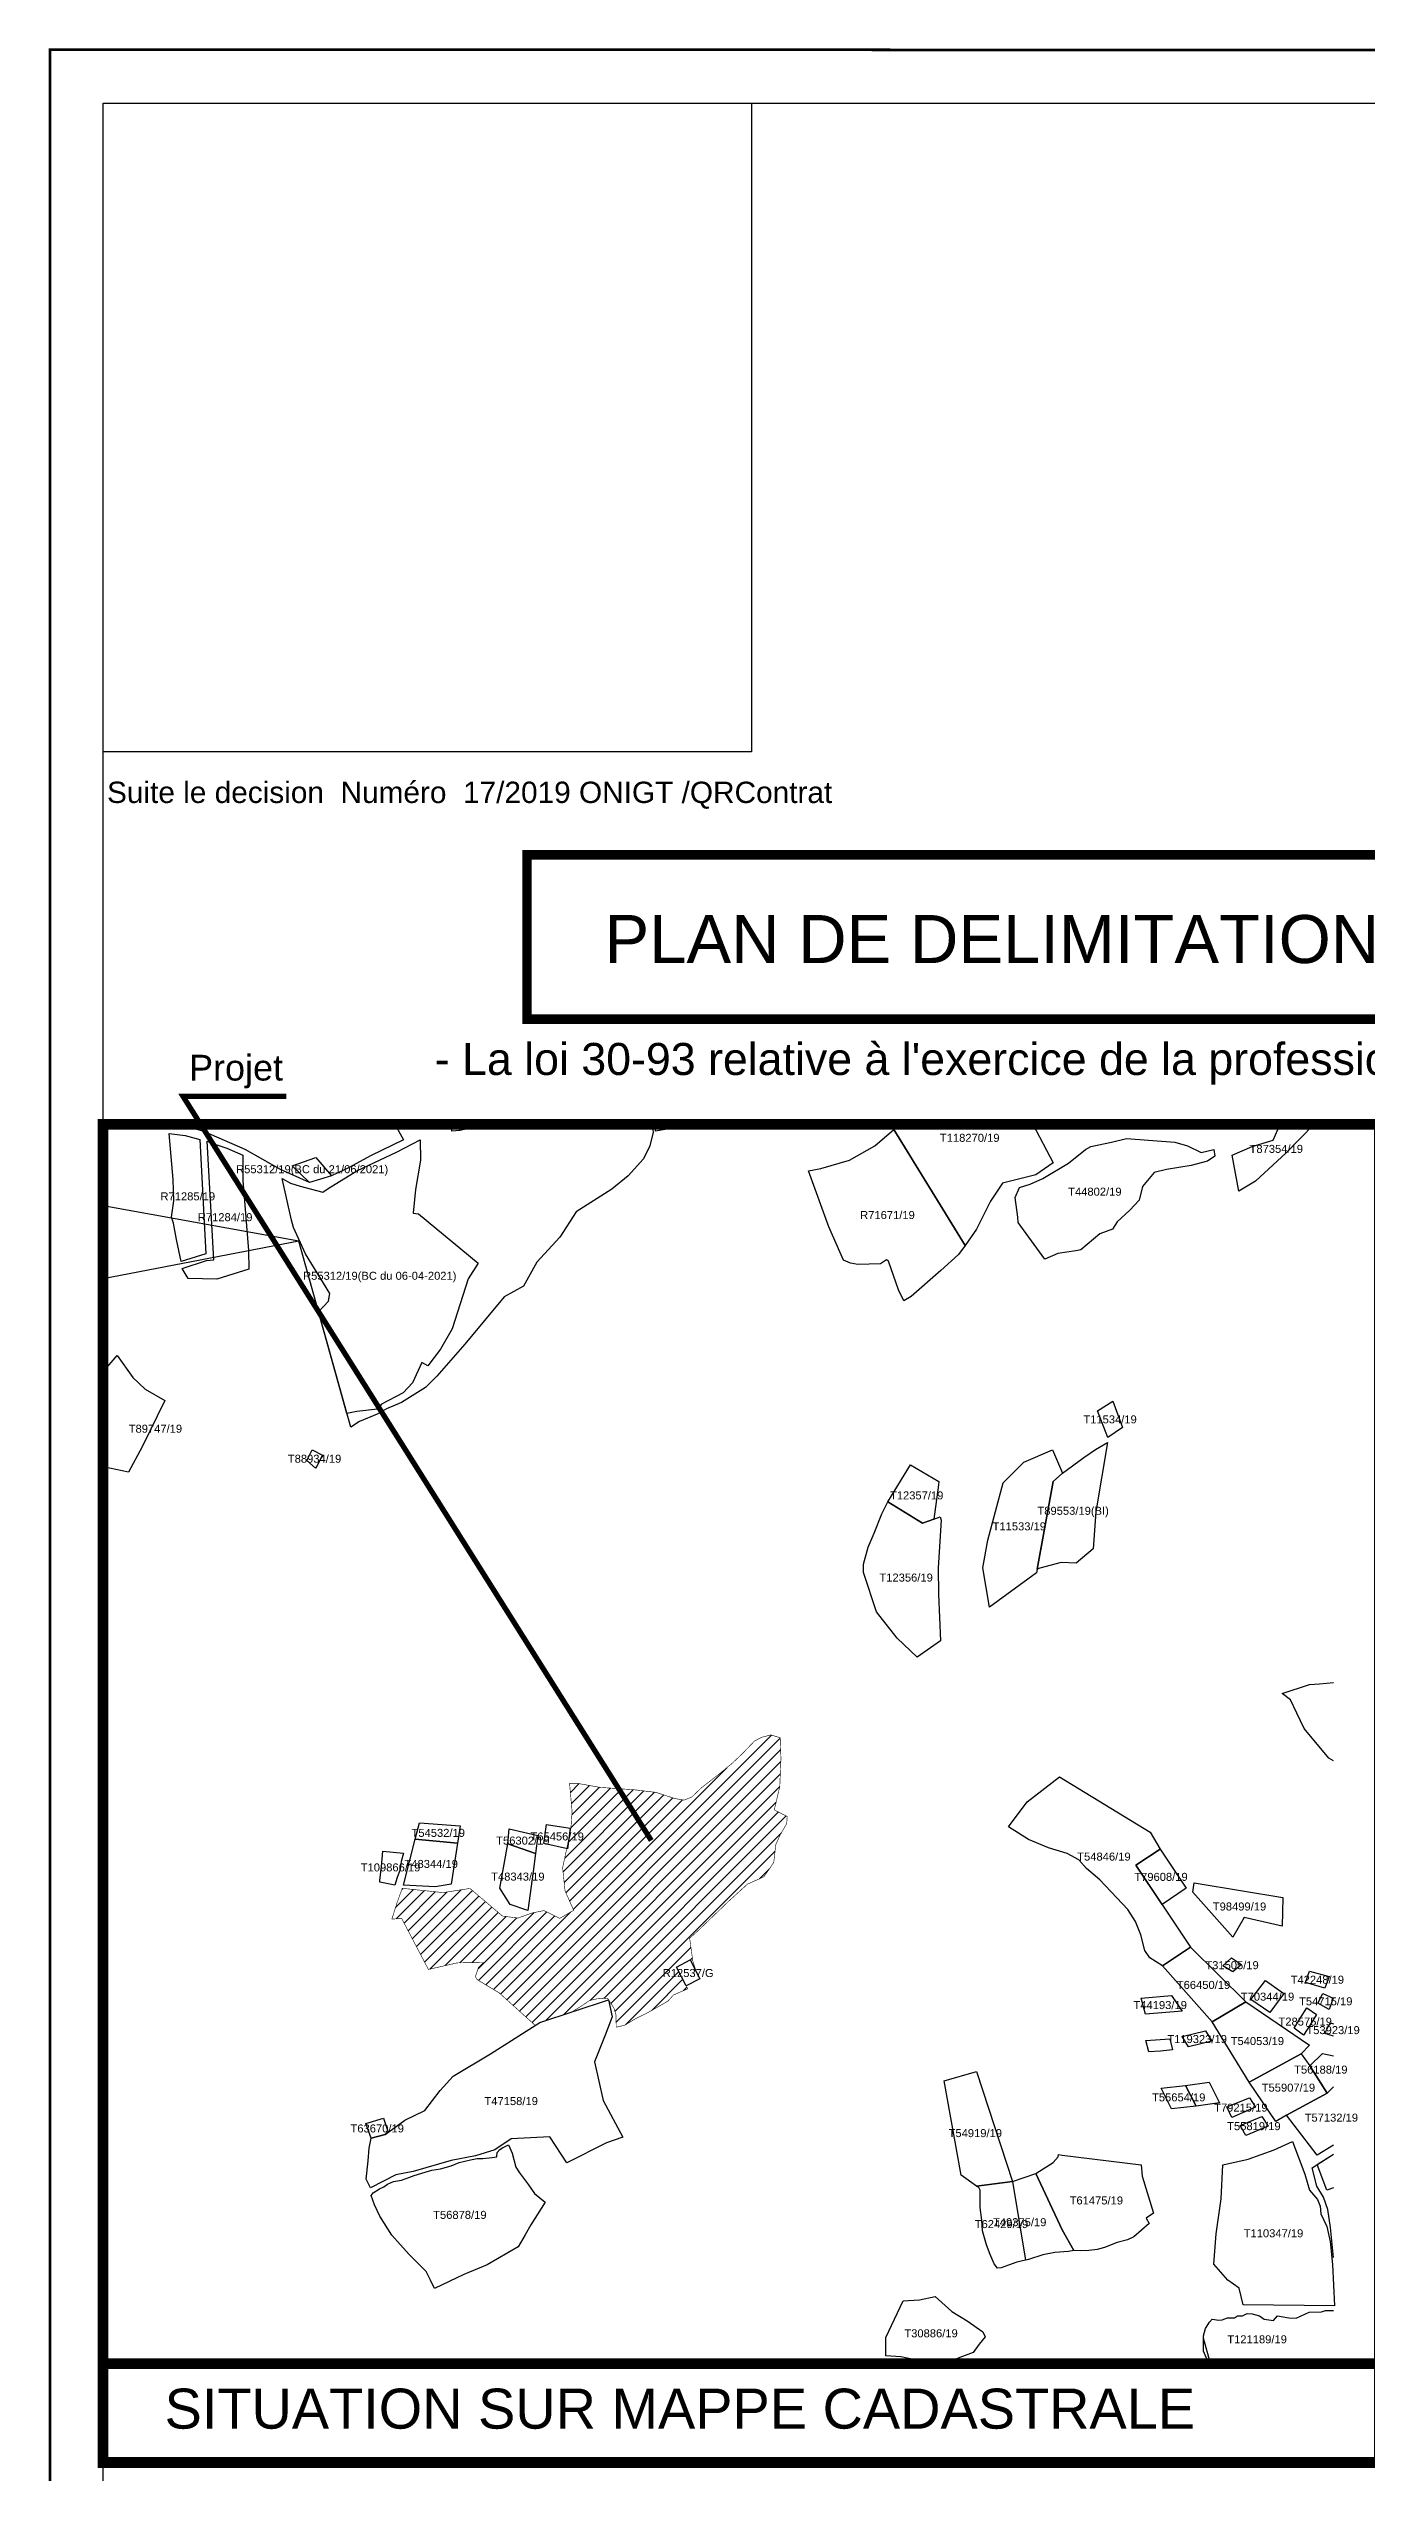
# Model space of a CAD drawing. Header units: millimetres. Extents: x 10 to 1007146, y 455139 to 1110758.
# Drawn here: x 503245.3 to 503344.2, y 555373.3 to 555555 of the extents above; entities that cross this region are included whole.
import ezdxf
from ezdxf.enums import TextEntityAlignment as Align

# ---------------------------------------------------------------- set-up
doc = ezdxf.new("R2010")
doc.units = ezdxf.units.MM
doc.header["$LTSCALE"] = 10
for name, color, linetype in [('CADRE', 7, 'Continuous'), ('CARTOUCHE', 7, 'Continuous'), ('DEMENDEUR', 7, 'Continuous'), ('projet', 7, 'Continuous'), ('TEXTE_CARTOUCHE', 7, 'Continuous'), ('Titres_limite', 6, 'Continuous'), ('Titres_texte', 6, 'Continuous')]:
    doc.layers.add(name, color=color, linetype=linetype)
doc.styles.add('MON', font='arial.ttf', dxfattribs={"height": 0.5})
doc.styles.get("Standard").update_dxf_attribs({"font": 'arial.ttf'})
picture_1 = doc.add_image_def('image2.png', size_in_pixel=(500, 500))

msp = doc.modelspace()

# ---------------------------------------------------------------- hatches: boundary and pattern name
h = msp.add_hatch()
h.set_pattern_fill('ANSI31', color=1, scale=0.2)
h.set_pattern_definition([(45, (82.80954, -2.90525), (-0.44901280605, 0.44901280605), [])])
h.paths.add_polyline_path([(503296.27, 555416.11), (503297.71, 555417.42), (503298.95, 555417.98), (503299.69, 555419.05), (503299.84, 555420.38), (503300.18, 555421.14), (503300.66, 555421.96), (503300.7, 555422.5), (503299.73, 555422.99), (503300.14, 555424.74), (503300.23, 555426.83), (503300.17, 555428.4), (503299.47, 555428.61), (503298.78, 555428.43), (503298.24, 555428.15), (503297.35, 555427.22), (503296.53, 555426.45), (503295.63, 555425.71), (503294.28, 555424.66), (503293.53, 555423.95), (503292.96, 555423.72), (503292.27, 555423.84), (503290.86, 555424.3), (503289.21, 555424.5), (503286.63, 555424.68), (503284.91, 555424.99), (503284.37, 555424.98), (503284.56, 555422.87), (503284.47, 555421.57), (503283.85, 555418.65), (503284.03, 555416.93), (503284.68, 555415.46), (503283.64, 555414.86), (503282.45, 555415.44), (503281.56, 555415.26), (503280.5, 555414.88), (503279.34, 555415.03), (503276.9, 555417.1), (503274.89, 555416.79), (503271.82, 555417.11), (503271.42, 555416.01), (503271.04, 555414.81), (503271.78, 555414.84), (503273.78, 555411.03), (503275.94, 555411.52), (503277.91, 555411.55), (503277.54, 555411.19), (503277.31, 555410.5), (503277.43, 555410.27), (503279.08, 555409.28), (503281.8, 555406.83), (503282.14, 555407.04), (503284.56, 555407.85), (503285.33, 555408.33), (503285.87, 555408.7), (503286.42, 555408.82), (503286.95, 555408.87), (503287.24, 555408.84), (503287.7, 555408.13), (503287.85, 555407.63), (503287.87, 555406.7), (503288.49, 555406.84), (503289.31, 555407.33), (503290.13, 555407.73), (503291.75, 555408.65), (503292.17, 555409.12), (503293.23, 555409.57), (503293.13, 555409.8), (503292.4, 555411.21), (503293.41, 555411.75), (503293.88, 555410.85), (503293.62, 555411.64), (503293.38, 555413.36), (503294.08, 555414)])

# ---------------------------------------------------------------- linework, layer by layer
at = {"color": 1, "const_width": 0.72}
msp.add_lwpolyline([(503398.02, 555494.59), (503281.18, 555494.59), (503281.18, 555482.28), (503398.02, 555482.28)], close=True, dxfattribs=at)
at = {"color": 1, "const_width": 0.4, "flags": 128}
msp.add_lwpolyline([(503263.11, 555476.49), (503255.37, 555476.49), (503290.5, 555420.7)], dxfattribs=at)
at = {"layer": 'CADRE', "color": 0, "lineweight": -2, "const_width": 0.2, "flags": 128}
msp.add_lwpolyline([(503245.38, 555554.95), (503439.39, 555554.94), (503439.38, 555274.94), (503245.38, 555274.94)], close=True, dxfattribs=at)
at = {"layer": 'CADRE', "color": 0, "lineweight": -2, "elevation": -0.35}
msp.add_lwpolyline([(503249.38, 555550.95), (503435.39, 555550.94), (503435.38, 555278.94), (503249.38, 555278.94)], close=True, dxfattribs=at)
at = {"layer": 'CADRE', "color": 0, "lineweight": -2, "const_width": 0.8, "elevation": -0.35, "flags": 128}
for points in [[(503249.38, 555474.39), (503345.11, 555474.39), (503345.11, 555381.48), (503249.38, 555381.48)], [(503435.38, 555381.48), (503249.38, 555381.48), (503249.38, 555374.07), (503435.38, 555374.07)], [(503345.11, 555381.48), (503249.38, 555381.48), (503249.38, 555374.07), (503345.11, 555374.07)], [(503435.38, 555381.47), (503249.38, 555381.47), (503249.38, 555374.06), (503435.38, 555374.06)], [(503345.11, 555381.47), (503249.38, 555381.47), (503249.38, 555374.06), (503345.11, 555374.06)]]:
    msp.add_lwpolyline(points, close=True, dxfattribs=at)
at = {"layer": 'projet', "color": 1, "const_width": 0.0442, "elevation": -0.35, "flags": 128}
msp.add_lwpolyline([(503271.82, 555417.11), (503274.89, 555416.79), (503276.9, 555417.1), (503279.34, 555415.03), (503280.5, 555414.88), (503281.56, 555415.26), (503282.45, 555415.44), (503283.64, 555414.86), (503284.68, 555415.46), (503284.03, 555416.93), (503283.85, 555418.65), (503284.47, 555421.57), (503284.56, 555422.87), (503284.37, 555424.98), (503284.91, 555424.99), (503286.63, 555424.68), (503289.21, 555424.5), (503290.86, 555424.3), (503292.27, 555423.84), (503292.96, 555423.72), (503293.53, 555423.95), (503294.28, 555424.66), (503295.63, 555425.71), (503296.53, 555426.45), (503297.35, 555427.22), (503298.24, 555428.15), (503298.78, 555428.43), (503299.47, 555428.61), (503300.17, 555428.4), (503300.23, 555426.83), (503300.14, 555424.74), (503299.73, 555422.99), (503300.7, 555422.5), (503300.66, 555421.96), (503300.18, 555421.14), (503299.84, 555420.38), (503299.69, 555419.05), (503298.95, 555417.98), (503297.71, 555417.42), (503296.27, 555416.11), (503294.08, 555414), (503293.38, 555413.36), (503293.62, 555411.64), (503293.88, 555410.85), (503293.41, 555411.75), (503292.4, 555411.21), (503293.13, 555409.8), (503293.23, 555409.57), (503292.17, 555409.12), (503291.75, 555408.65), (503290.13, 555407.73), (503289.31, 555407.33), (503288.49, 555406.84), (503287.87, 555406.7), (503287.85, 555407.63), (503287.7, 555408.13), (503287.24, 555408.84), (503286.95, 555408.87), (503286.42, 555408.82), (503285.87, 555408.7), (503285.33, 555408.33), (503284.56, 555407.85), (503282.14, 555407.04), (503281.8, 555406.83), (503279.08, 555409.28), (503277.43, 555410.27), (503277.31, 555410.5), (503277.54, 555411.19), (503277.91, 555411.55), (503275.94, 555411.52), (503273.78, 555411.03), (503271.78, 555414.84), (503271.04, 555414.81), (503271.42, 555416.01)], close=True, dxfattribs=at)
msp.add_lwpolyline([(503271.82, 555417.11), (503274.89, 555416.79), (503276.9, 555417.1), (503279.34, 555415.03), (503280.5, 555414.88), (503281.56, 555415.26), (503282.45, 555415.44), (503283.64, 555414.86), (503284.68, 555415.46), (503284.03, 555416.93), (503283.85, 555418.65), (503284.47, 555421.57), (503284.56, 555422.87), (503284.37, 555424.98), (503284.91, 555424.99), (503286.63, 555424.68), (503289.21, 555424.5), (503290.86, 555424.3), (503292.27, 555423.84), (503292.96, 555423.72), (503293.53, 555423.95), (503294.28, 555424.66), (503295.63, 555425.71), (503296.53, 555426.45), (503297.35, 555427.22), (503298.24, 555428.15), (503298.78, 555428.43), (503299.47, 555428.61), (503300.17, 555428.4), (503300.23, 555426.83), (503300.14, 555424.74), (503299.73, 555422.99), (503300.7, 555422.5), (503300.66, 555421.96), (503300.18, 555421.14), (503299.84, 555420.38), (503299.69, 555419.05), (503298.95, 555417.98), (503297.71, 555417.42), (503296.27, 555416.11), (503294.08, 555414), (503293.38, 555413.36), (503293.62, 555411.64), (503293.88, 555410.85), (503293.41, 555411.75), (503292.4, 555411.21), (503293.13, 555409.8), (503293.23, 555409.57), (503292.17, 555409.12), (503291.75, 555408.65), (503290.13, 555407.73), (503289.31, 555407.33), (503288.49, 555406.84), (503287.87, 555406.7), (503287.85, 555407.63), (503287.7, 555408.13), (503287.24, 555408.84), (503286.95, 555408.87), (503286.42, 555408.82), (503285.87, 555408.7), (503285.33, 555408.33), (503284.56, 555407.85), (503282.14, 555407.04), (503281.8, 555406.83), (503279.08, 555409.28), (503277.43, 555410.27), (503277.31, 555410.5), (503277.54, 555411.19), (503277.91, 555411.55), (503275.94, 555411.52), (503273.78, 555411.03), (503271.78, 555414.84), (503271.04, 555414.81), (503271.42, 555416.01)], close=True, dxfattribs=at)
at = {"layer": 'Titres_limite', "elevation": -0.35}
for points in [[(503290.55, 555474.39), (503290.64, 555473.81), (503290.4, 555472.78), (503289.92, 555471.81), (503288.76, 555470.53), (503287.55, 555469.52), (503284.86, 555467.82), (503283.63, 555465.93), (503281.92, 555464.06), (503280.91, 555462.26), (503279.46, 555461.46), (503276.52, 555457.9), (503274.41, 555455.51), (503273.56, 555454.65), (503271.75, 555453.54), (503270.64, 555453.06), (503269.93, 555452.67), (503268.62, 555452.11), (503267.95, 555451.68), (503264.05, 555465.64), (503249.38, 555468.27)], [(503290.55, 555474.39), (503290.64, 555473.81), (503290.4, 555472.78), (503289.92, 555471.81), (503288.76, 555470.53), (503287.55, 555469.52), (503284.86, 555467.82), (503283.63, 555465.93), (503281.92, 555464.06), (503280.91, 555462.26), (503279.46, 555461.46), (503276.52, 555457.9), (503274.41, 555455.51), (503273.56, 555454.65), (503271.75, 555453.54), (503270.64, 555453.06), (503269.93, 555452.67), (503268.62, 555452.11), (503267.95, 555451.68), (503264.05, 555465.64), (503249.38, 555462.81)], [(503271.27, 555474.39), (503271.92, 555473.23), (503269.49, 555472.04), (503267.79, 555471.13), (503266.52, 555470.53), (503264.85, 555470.03), (503262.69, 555471), (503260.04, 555472.5), (503256.93, 555473.86), (503255.07, 555474.39)], [(503276.16, 555474.39), (503276.13, 555473.93), (503275.55, 555473.87), (503275.57, 555474.39)], [(503277.3, 555474.39), (503277.31, 555474.17), (503276.13, 555473.93), (503276.16, 555474.39)], [(503293.57, 555474.39), (503293.58, 555474.36), (503290.81, 555473.87), (503290.77, 555474.39)], [(503319.13, 555474.39), (503320.65, 555471.51), (503319.35, 555470.59), (503316.84, 555469.99), (503315.95, 555468.62), (503314.91, 555466.54), (503314.06, 555465.3), (503308.71, 555473.99), (503308.9, 555474.39)], [(503340.22, 555474.39), (503338.13, 555472.26), (503335.83, 555470.13), (503334.57, 555469.38), (503334.07, 555472.07), (503335.58, 555472.72), (503337.16, 555473.19), (503337.69, 555474.39)], [(503249.38, 555455.83), (503250.43, 555457.05), (503251.61, 555455.42), (503252.52, 555454.54), (503254, 555453.69), (503252.3, 555450.2), (503251.28, 555448.3), (503249.38, 555448.72)], [(503341.68, 555426.67), (503341.34, 555426.88), (503339.49, 555429.1), (503338.93, 555430.24), (503338.45, 555431.24), (503337.84, 555431.71), (503339.87, 555432.4), (503340.62, 555432.43), (503341.68, 555432.53)], [(503341.68, 555406.02), (503341.04, 555406.22), (503341.44, 555407.02), (503341.68, 555406.94)], [(503341.68, 555402.23), (503341.21, 555401.76), (503339.91, 555403.81), (503340.86, 555404.73), (503341.68, 555404.55)], [(503341.68, 555397.86), (503340.46, 555397.1), (503338.16, 555400.11), (503341.21, 555401.76), (503341.68, 555402.23)], [(503341.68, 555389.44), (503341.45, 555391.67), (503341.26, 555393.02), (503340.94, 555393.95), (503340.42, 555394.78), (503340.08, 555396.16), (503341.68, 555397.17)], [(503341.68, 555394.66), (503341.17, 555394.47), (503340.46, 555396.4), (503341.68, 555397.17)], [(503332.45, 555381.48), (503331.94, 555383.39), (503331.94, 555383.56), (503332.08, 555384.11), (503332.37, 555384.59), (503332.58, 555384.8), (503333.08, 555384.73), (503333.32, 555384.77), (503333.73, 555384.91), (503334.26, 555384.91), (503334.47, 555385.06), (503334.86, 555385.07), (503335.21, 555385.23), (503335.57, 555385.21), (503336.14, 555385.05), (503336.49, 555384.81), (503337.18, 555384.71), (503337.49, 555385.05), (503338.34, 555384.9), (503338.87, 555384.89), (503339.86, 555385.34), (503340.77, 555385.37), (503341.07, 555385.45), (503341.53, 555385.46), (503341.68, 555385.47)], [(503332.33, 555381.48), (503331.94, 555382.42), (503331.94, 555383.56), (503332.08, 555384.11), (503332.37, 555384.59), (503332.58, 555384.8), (503333.08, 555384.73), (503333.32, 555384.77), (503333.73, 555384.91), (503334.26, 555384.91), (503334.47, 555385.06), (503334.86, 555385.07), (503335.21, 555385.23), (503335.57, 555385.21), (503336.14, 555385.05), (503336.49, 555384.81), (503337.18, 555384.71), (503337.49, 555385.05), (503338.34, 555384.9), (503338.87, 555384.89), (503339.86, 555385.34), (503340.77, 555385.37), (503341.07, 555385.45), (503341.53, 555385.46), (503341.68, 555385.47)]]:
    msp.add_lwpolyline(points, dxfattribs=at)
for points in [[(503302.3, 555470.91), (503303.22, 555471.07), (503305.38, 555471.69), (503307.26, 555472.78), (503308.71, 555473.99), (503314.06, 555465.3), (503313.56, 555464.64), (503312.22, 555463.42), (503310.01, 555461.48), (503309.45, 555461.15), (503309.06, 555461.99), (503308.29, 555464.13), (503308.15, 555464.23), (503307.7, 555463.94), (503305.99, 555463.89), (503305.44, 555463.97), (503304.93, 555464.21), (503303.81, 555466.71), (503302.3, 555470.91)], [(503254.32, 555473.69), (503255.53, 555473.55), (503256.63, 555473.26), (503257.08, 555464.69), (503255.24, 555464.1), (503254.89, 555465.75), (503254.66, 555466.98), (503254.5, 555467.44), (503254.67, 555468.65), (503254.62, 555470.24), (503254.32, 555473.69)], [(503257.18, 555473.12), (503257.91, 555472.86), (503258.67, 555472.6), (503259.86, 555472.07), (503259.85, 555470.17), (503260.28, 555464.92), (503260.32, 555463.54), (503257.9, 555462.78), (503255.75, 555462.82), (503255.3, 555463.58), (503257.14, 555464.18), (503257.68, 555464.23), (503257.18, 555473.12)], [(503262.82, 555470.32), (503263.44, 555469.99), (503264.17, 555469.75), (503265.87, 555469.3), (503266.27, 555469.59), (503268.41, 555470.91), (503271.44, 555472.33), (503273.16, 555473.23), (503273.2, 555471.69), (503272.81, 555469.5), (503272.63, 555467.72), (503273.04, 555467.67), (503277.52, 555463.98), (503276.76, 555462.8), (503275.56, 555459.05), (503274.69, 555457.54), (503273.75, 555456.29), (503273.28, 555456.52), (503272.59, 555455.02), (503271.88, 555454.25), (503270.27, 555453.4), (503269.95, 555453.04), (503268.4, 555452.86), (503267.66, 555452.7), (503265.54, 555460.32), (503266.29, 555461.14), (503266.38, 555461.71), (503264.56, 555464.68), (503263.65, 555466.66), (503263.5, 555467.21), (503262.82, 555470.32)], [(503318.12, 555469.65), (503318.92, 555469.9), (503319.87, 555470.33), (503321.81, 555471.48), (503323.08, 555472.51), (503323.48, 555472.72), (503325.02, 555473.05), (503326.16, 555473.32), (503329.78, 555473.04), (503330.74, 555472.77), (503331.76, 555472.27), (503332.7, 555472.5), (503332.77, 555472.01), (503332.22, 555471.62), (503331, 555471.31), (503329.16, 555471), (503328.24, 555470.78), (503327.35, 555469.74), (503327.1, 555468.7), (503326.41, 555467.95), (503325.46, 555467.08), (503325.1, 555466.54), (503324.14, 555466.17), (503322.72, 555464.97), (503322.34, 555464.91), (503321, 555464.71), (503320.02, 555464.29), (503318.03, 555467.04), (503317.99, 555467.42), (503317.8, 555468.9), (503318.12, 555469.65)], [(503265.33, 555471.91), (503266.52, 555470.53), (503264.85, 555470.03), (503263.56, 555471.27), (503265.33, 555471.91)], [(503323.97, 555452.9), (503325.12, 555453.63), (503325.86, 555451.66), (503324.75, 555450.9), (503323.97, 555452.9)], [(503320.66, 555447.61), (503321.34, 555448.23), (503322.96, 555449.42), (503323.82, 555450), (503324.72, 555450.54), (503323.86, 555445.34), (503323.64, 555442.55), (503322.37, 555441.5), (503321.25, 555441.53), (503319.65, 555441.12), (503319.45, 555441.03), (503320.66, 555447.61)], [(503265.06, 555449.98), (503265.84, 555449.59), (503265.44, 555448.8), (503265.32, 555448.62), (503264.66, 555449.19), (503265.06, 555449.98)], [(503308.26, 555446.08), (503309.96, 555448.85), (503312.08, 555447.62), (503312.05, 555447.35), (503311.71, 555444.79), (503310.86, 555444.49), (503308.26, 555446.08)], [(503316.89, 555447.5), (503318.45, 555449.07), (503320.61, 555449.98), (503321.34, 555448.23), (503320.66, 555447.61), (503319.4, 555440.76), (503315.87, 555438.19), (503315.38, 555441.14), (503315.75, 555443.2), (503316.89, 555447.5)], [(503310.86, 555444.49), (503311.71, 555444.79), (503312.18, 555444.95), (503312.26, 555444.72), (503312.02, 555441.15), (503312.05, 555439.16), (503312.2, 555435.66), (503310.44, 555434.43), (503308.96, 555435.87), (503307.39, 555437.85), (503306.41, 555440.78), (503306.43, 555441.42), (503306.77, 555442.69), (503307.21, 555443.74), (503307.8, 555445.19), (503308.26, 555446.08), (503310.86, 555444.49)], [(503317.31, 555421.72), (503318.69, 555423.59), (503321.12, 555425.47), (503327.94, 555421.31), (503328.69, 555420.05), (503326.85, 555418.85), (503330.96, 555412.7), (503328.86, 555411.3), (503327.91, 555411.91), (503327.53, 555412.46), (503327.22, 555413.63), (503326.83, 555414.63), (503326.26, 555415.52), (503325.44, 555416.4), (503324.15, 555417.74), (503323.16, 555418.6), (503322.58, 555419.25), (503321.71, 555419.73), (503320.3, 555420.14), (503318.8, 555420.76), (503317.31, 555421.72)], [(503273.12, 555422.03), (503276.17, 555421.8), (503275.96, 555420.5), (503272.8, 555420.8), (503273.12, 555422.03)], [(503279.84, 555421.56), (503281.98, 555421.08), (503281.82, 555419.73), (503279.73, 555420.44), (503279.84, 555421.56)], [(503282.63, 555421.89), (503284.42, 555421.62), (503284.21, 555420.08), (503282.45, 555420.46), (503282.63, 555421.89)], [(503270.35, 555419.89), (503271.91, 555419.74), (503271.74, 555419.12), (503271.66, 555418.52), (503271.43, 555417.92), (503271.27, 555417.35), (503270.13, 555417.58), (503270.14, 555417.69), (503270.25, 555418.74), (503270.35, 555419.89)], [(503272.8, 555420.8), (503275.96, 555420.5), (503275.49, 555417.43), (503274.28, 555417.23), (503271.9, 555417.34), (503272.8, 555420.8)], [(503279.73, 555420.44), (503281.82, 555419.73), (503281.64, 555418.37), (503281.24, 555415.44), (503279.92, 555415.89), (503279.13, 555417.11), (503279.73, 555420.44)], [(503326.85, 555418.85), (503328.69, 555420.05), (503330.63, 555417.12), (503328.82, 555415.9), (503326.85, 555418.85)], [(503331.22, 555417.51), (503334.85, 555416.91), (503337.88, 555416.41), (503337.84, 555414.28), (503334.97, 555414.91), (503334.14, 555413.45), (503331.14, 555416.82), (503331.22, 555417.51)], [(503328.86, 555411.3), (503330.96, 555412.7), (503335.1, 555408.59), (503332.59, 555407.1), (503328.86, 555411.3)], [(503292.4, 555411.21), (503293.41, 555411.75), (503294.15, 555410.33), (503293.13, 555409.8), (503292.4, 555411.21)], [(503333.37, 555411.3), (503334.02, 555411.89), (503334.77, 555411.41), (503334.12, 555410.84), (503333.37, 555411.3)], [(503339.87, 555410.89), (503341.36, 555410.5), (503341.04, 555409.63), (503339.58, 555410.06), (503339.87, 555410.89)], [(503269.49, 555398.37), (503270.53, 555398.65), (503272, 555399.72), (503273.52, 555400.45), (503274.67, 555401.95), (503275.65, 555403.02), (503278.45, 555404.69), (503282.14, 555407.04), (503287.3, 555408.75), (503287.57, 555407.48), (503287.03, 555406.09), (503286.23, 555404.11), (503286.9, 555401.19), (503288.37, 555398.45), (503287.13, 555398.02), (503284.16, 555396.53), (503282.89, 555398.48), (503280, 555398.33), (503278.76, 555397.5), (503277.32, 555397.05), (503275.48, 555396.71), (503272.63, 555395.89), (503271.34, 555395.62), (503269.44, 555394.65), (503269.12, 555395.3), (503269.27, 555396.67), (503269.33, 555397.63), (503269.49, 555398.37)], [(503327.26, 555408.87), (503329.52, 555409.08), (503330.34, 555407.91), (503327.57, 555407.67), (503327.26, 555408.87)], [(503332.59, 555407.1), (503335.1, 555408.59), (503339.89, 555405.36), (503339.25, 555404.71), (503335.35, 555402.57), (503332.59, 555407.1)], [(503336.58, 555410.2), (503337.96, 555409.22), (503336.9, 555407.8), (503335.48, 555408.77), (503336.58, 555410.2)], [(503340.88, 555409.23), (503341.65, 555408.87), (503341.35, 555408.03), (503340.51, 555408.49), (503340.88, 555409.23)], [(503338.72, 555406.63), (503339.21, 555407.39), (503339.67, 555408.14), (503340.4, 555407.65), (503339.93, 555406.87), (503339.44, 555406.11), (503338.72, 555406.63)], [(503327.6, 555405.7), (503329.41, 555405.82), (503329.6, 555405), (503328.71, 555404.91), (503327.83, 555404.85), (503327.6, 555405.7)], [(503330.34, 555405.99), (503332.07, 555406.43), (503332.55, 555405.64), (503330.81, 555405.23), (503330.34, 555405.99)], [(503312.47, 555402.68), (503314.89, 555403.37), (503317.6, 555395.13), (503314.9, 555394.79), (503313.74, 555395.6), (503312.47, 555402.68)], [(503335.35, 555402.57), (503339.25, 555404.71), (503339.91, 555403.81), (503341.21, 555401.76), (503338.16, 555400.11), (503337.35, 555399.64), (503335.35, 555402.57)], [(503331.38, 555400.77), (503329.53, 555400.57), (503328.76, 555402.13), (503330.59, 555402.32), (503331.38, 555400.77)], [(503330.59, 555402.32), (503332.35, 555402.58), (503333.12, 555401.03), (503331.38, 555400.77), (503330.59, 555402.32)], [(503333.67, 555400.73), (503335.37, 555401.41), (503335.84, 555400.7), (503334.06, 555399.93), (503333.67, 555400.73)], [(503269.08, 555399.48), (503270.42, 555399.88), (503270.76, 555398.82), (503270.53, 555398.65), (503269.49, 555398.37), (503269.08, 555399.48)], [(503334.67, 555399.33), (503336.31, 555400), (503336.77, 555399.29), (503335.1, 555398.57), (503334.67, 555399.33)], [(503269.49, 555394.09), (503269.64, 555394.27), (503270.1, 555394.57), (503270.44, 555394.72), (503270.71, 555394.93), (503271.17, 555395.13), (503271.75, 555395.23), (503272.32, 555395.42), (503272.72, 555395.57), (503273.28, 555395.76), (503274.05, 555395.97), (503274.68, 555396.09), (503275.5, 555396.31), (503276.09, 555396.55), (503276.94, 555396.76), (503277.44, 555396.85), (503277.87, 555396.86), (503278.56, 555396.92), (503278.92, 555396.97), (503278.94, 555397.31), (503279.15, 555397.52), (503279.33, 555397.65), (503279.58, 555397.78), (503279.79, 555397.88), (503280.06, 555397.25), (503280.33, 555396.2), (503280.61, 555395.79), (503281.29, 555394.89), (503281.74, 555394.22), (503282.55, 555393.58), (503281.47, 555391.87), (503281.05, 555391.13), (503280.52, 555390.24), (503278.19, 555388.89), (503276.45, 555388.15), (503274.23, 555387.1), (503273.95, 555387.74), (503273.61, 555388.39), (503273.01, 555388.97), (503272.35, 555389.64), (503271.66, 555390.4), (503271.04, 555391.11), (503270.13, 555392.53), (503269.73, 555393.37), (503269.49, 555394.09)], [(503333.37, 555396.37), (503335.27, 555396.8), (503337.22, 555397.5), (503338.6, 555398.14), (503339.53, 555395.68), (503339.88, 555394.48), (503340.49, 555393.77), (503340.67, 555393.27), (503340.73, 555392.7), (503341.18, 555391.75), (503341.42, 555390.62), (503341.6, 555388.91), (503341.76, 555385.82), (503334.9, 555385.88), (503334.61, 555387.14), (503333.75, 555387.74), (503332.7, 555388.92), (503332.88, 555391.21), (503333.25, 555393.82), (503333.37, 555396.37)], [(503321.06, 555397.16), (503321.32, 555397.11), (503327.26, 555396.39), (503327.33, 555395.52), (503328.17, 555392.75), (503327.62, 555392.39), (503327.86, 555391.99), (503326.7, 555390.97), (503326.22, 555390.75), (503325.45, 555390.55), (503324.5, 555390.18), (503323.94, 555390.04), (503323.32, 555389.96), (503322.71, 555389.94), (503322.19, 555389.95), (503321.33, 555391.5), (503319.34, 555395.73), (503320.65, 555396.56), (503321.02, 555396.97), (503321.06, 555397.16)], [(503314.9, 555394.79), (503317.6, 555395.13), (503319.34, 555395.73), (503321.33, 555391.5), (503322.19, 555389.95), (503321.79, 555389.88), (503320.77, 555389.8), (503319.88, 555389.64), (503318.8, 555389.27), (503317.92, 555389.08), (503317.31, 555388.85), (503316.74, 555388.66), (503316.48, 555388.62), (503316.22, 555388.96), (503315.93, 555389.65), (503315.65, 555390.38), (503315.36, 555391.44), (503315.29, 555392.23), (503315.17, 555393.17), (503315.17, 555393.85), (503315.17, 555394.49), (503315.07, 555394.69), (503314.9, 555394.79)], [(503314.9, 555394.79), (503317.6, 555395.13), (503318.58, 555389.22), (503317.92, 555389.08), (503317.31, 555388.85), (503316.74, 555388.66), (503316.48, 555388.62), (503316.22, 555388.96), (503315.93, 555389.65), (503315.65, 555390.38), (503315.36, 555391.44), (503315.29, 555392.23), (503315.17, 555393.17), (503315.17, 555393.85), (503315.17, 555394.49), (503315.07, 555394.69), (503314.9, 555394.79)], [(503309.4, 555386.19), (503310.63, 555386.26), (503311.81, 555386.5), (503313.06, 555385.38), (503314.2, 555384.69), (503315.37, 555383.86), (503315.55, 555383.48), (503315.09, 555382.94), (503314.66, 555382.31), (503313.85, 555382.01), (503313.02, 555381.69), (503311.88, 555381.37), (503310.43, 555381.74), (503309.22, 555381.98), (503308.09, 555382.05), (503308.11, 555383.43), (503309.4, 555386.19)]]:
    msp.add_lwpolyline(points, close=True, dxfattribs=at)

# ---------------------------------------------------------------- texts
at = {"layer": 'CADRE', "color": 0, "lineweight": -2, "style": 'MON'}
msp.add_text('SITUATION SUR MAPPE CADASTRALE', height=3, dxfattribs=at).set_placement((503253.99, 555379.6, 556.65), align=Align.TOP_LEFT)
at = {"layer": 'CARTOUCHE', "color": 0, "style": 'MON'}
msp.add_text('Projet', height=1.93, rotation=359.999, dxfattribs=at).set_placement((503255.83, 555479.6, -2246.47), align=Align.TOP_LEFT)
at = {"layer": 'DEMENDEUR', "color": 244, "true_color": 0x991b1e, "style": 'MON'}
msp.add_text('PLAN DE DELIMITATION D UNE PARCELLE', height=3.6001, rotation=359.999, dxfattribs=at).set_placement((503286.99, 555490.08, -0.43), align=Align.TOP_LEFT)
at = {"layer": 'TEXTE_CARTOUCHE', "color": 0, "style": 'MON'}
for s, height, p in [('Suite le decision  Numéro  17/2019 ONIGT /QRContrat', 1.6, (503249.67, 555500.08, 82.41)), ("- La loi 30-93 relative à l'exercice de la profession de l'ingénieur géomètre topographe", 2.4, (503274.26, 555480.49))]:
    msp.add_text(s, height=height, rotation=359.999, dxfattribs=at).set_placement(p, align=Align.TOP_LEFT)
at = {"layer": 'Titres_texte'}
for s, p in [('T118270/19', (503314.39, 555473.39, -0.35)), ('T87354/19', (503337.39, 555472.56, -0.35)), ('R55312/19(BC du 21/06/2021)', (503265.06, 555470.95, -0.35)), ('R71285/19', (503255.73, 555469, -0.35)), ('T44802/19', (503323.78, 555469.35, -0.35)), ('R71284/19', (503258.53, 555467.44, -0.35)), ('R71671/19', (503308.22, 555467.6, -0.35)), ('R55312/19(BC du 06-04-2021)', (503270.13, 555462.96, -0.35)), ('T11534/19', (503324.92, 555452.28, -0.35)), ('T89747/19', (503253.3, 555451.58, -0.35)), ('T88934/19', (503265.24, 555449.33, -0.35)), ('T12357/19', (503310.41, 555446.58, -0.35)), ('T89553/19(BI)', (503322.15, 555445.34, -0.35)), ('T11533/19', (503318.11, 555444.26, -0.35)), ('T12356/19', (503309.62, 555440.42, -0.35)), ('T54532/19', (503274.52, 555421.28, -0.35)), ('T65456/19', (503283.44, 555421.01, -0.35)), ('T56302/19', (503280.87, 555420.7, -0.35)), ('T54846/19', (503324.46, 555419.5, -0.35)), ('T109866/19', (503270.94, 555418.69, -0.35)), ('T48344/19', (503273.99, 555418.95, -0.35)), ('T48343/19', (503280.49, 555418, -0.35)), ('T79608/19', (503328.74, 555417.98, -0.35)), ('T98499/19', (503334.63, 555415.76, -0.35)), ('R12537/G', (503293.27, 555410.77, -0.35)), ('T31505/19', (503334.07, 555411.36, -0.35)), ('T42248/19', (503340.47, 555410.27, -0.35)), ('T44193/19', (503328.68, 555408.37, -0.35)), ('T66450/19', (503331.93, 555409.88, -0.35)), ('T70344/19', (503336.73, 555409, -0.35)), ('T54715/19', (503341.1, 555408.65, -0.35)), ('T28575/19', (503339.56, 555407.13, -0.35)), ('T53923/19', (503341.65, 555406.49, -0.35)), ('T119323/19', (503331.45, 555405.82, -0.35)), ('T54053/19', (503335.97, 555405.67, -0.35)), ('T56188/19', (503340.73, 555403.53, -0.35)), ('T47158/19', (503279.99, 555401.17, -0.35)), ('T55654/19', (503330.07, 555401.45, -0.35)), ('T55907/19', (503338.3, 555402.18, -0.35)), ('T63670/19', (503269.94, 555399.12, -0.35)), ('T79215/19', (503334.73, 555400.68, -0.35)), ('T55819/19', (503335.71, 555399.29, -0.35)), ('T57132/19', (503341.52, 555399.93, -0.35)), ('T54919/19', (503314.81, 555398.77, -0.35)), ('T61475/19', (503323.89, 555393.72, -0.35)), ('T56878/19', (503276.14, 555392.64, -0.35)), ('T62429/19', (503316.77, 555391.95, -0.35)), ('T49375/19', (503318.14, 555392.09, -0.35)), ('T110347/19', (503337.18, 555391.26, -0.35)), ('T30886/19', (503311.49, 555383.76, -0.35)), ('T121189/19', (503335.95, 555383.31, -0.35))]:
    msp.add_text(s, height=0.6, dxfattribs=at).set_placement(p, align=Align.MIDDLE)

# ---------------------------------------------------------------- pictures from other files: only their frames are drawn
at = {"color": 0}
image = msp.add_image(picture_1, insert=(503249.38, 555502.31, -0.35), size_in_units=(48.64, 48.64), dxfattribs=at)
image.dxf.flags = 7

doc.saveas('drawing.dxf')
